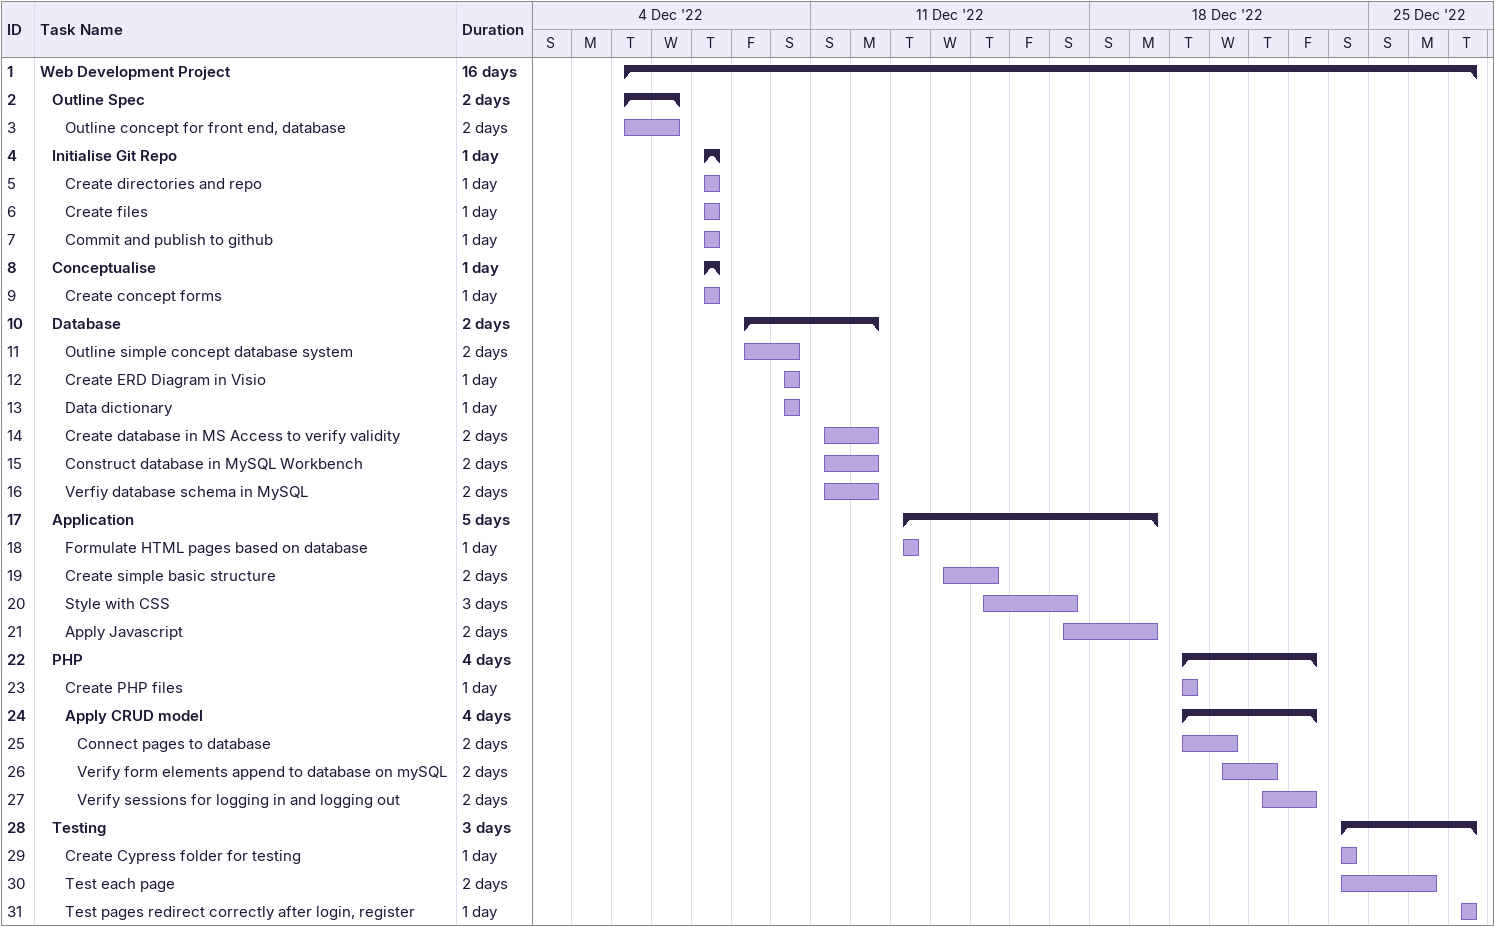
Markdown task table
| ID | Level | Task | Duration | Start | Finish |
|---|---|---|---|---|---|
| 1 | 1 | **Web Development Project** | 16d | 2022-12-06 | 2022-12-27 |
| 2 | 2 | **Outline Spec** | 2d | 2022-12-06 | 2022-12-07 |
| 3 | 3 | Outline concept for front end, database | 2d | 2022-12-06 | 2022-12-07 |
| 4 | 2 | **Initialise Git Repo** | 1d | 2022-12-08 | 2022-12-08 |
| 5 | 3 | Create directories and repo | 1d | 2022-12-08 | 2022-12-08 |
| 6 | 3 | Create files | 1d | 2022-12-08 | 2022-12-08 |
| 7 | 3 | Commit and publish to github | 1d | 2022-12-08 | 2022-12-08 |
| 8 | 2 | **Conceptualise** | 1d | 2022-12-08 | 2022-12-08 |
| 9 | 3 | Create concept forms | 1d | 2022-12-08 | 2022-12-08 |
| 10 | 2 | **Database** | 2d | 2022-12-09 | 2022-12-12 |
| 11 | 3 | Outline simple concept database system | 2d | 2022-12-09 | 2022-12-10 |
| 12 | 3 | Create ERD Diagram in Visio | 1d | 2022-12-10 | 2022-12-10 |
| 13 | 3 | Data dictionary | 1d | 2022-12-10 | 2022-12-10 |
| 14 | 3 | Create database in MS Access to verify validity | 2d | 2022-12-11 | 2022-12-12 |
| 15 | 3 | Construct database in MySQL Workbench | 2d | 2022-12-11 | 2022-12-12 |
| 16 | 3 | Verfiy database schema in MySQL | 2d | 2022-12-11 | 2022-12-12 |
| 17 | 2 | **Application** | 5d | 2022-12-13 | 2022-12-19 |
| 18 | 3 | Formulate HTML pages based on database | 1d | 2022-12-13 | 2022-12-13 |
| 19 | 3 | Create simple basic structure | 2d | 2022-12-14 | 2022-12-15 |
| 20 | 3 | Style with CSS | 3d | 2022-12-15 | 2022-12-17 |
| 21 | 3 | Apply Javascript | 2d | 2022-12-17 | 2022-12-19 |
| 22 | 2 | **PHP** | 4d | 2022-12-20 | 2022-12-23 |
| 23 | 3 | Create PHP files | 1d | 2022-12-20 | 2022-12-20 |
| 24 | 3 | **Apply CRUD model** | 4d | 2022-12-20 | 2022-12-23 |
| 25 | 4 | Connect pages to database | 2d | 2022-12-20 | 2022-12-21 |
| 26 | 4 | Verify form elements append to database on mySQL | 2d | 2022-12-21 | 2022-12-22 |
| 27 | 4 | Verify sessions for logging in and logging out | 2d | 2022-12-22 | 2022-12-23 |
| 28 | 2 | **Testing** | 3d | 2022-12-24 | 2022-12-27 |
| 29 | 3 | Create Cypress folder for testing | 1d | 2022-12-24 | 2022-12-24 |
| 30 | 3 | Test each page | 2d | 2022-12-24 | 2022-12-26 |
| 31 | 3 | Test pages redirect correctly after login, register | 1d | 2022-12-27 | 2022-12-27 |
